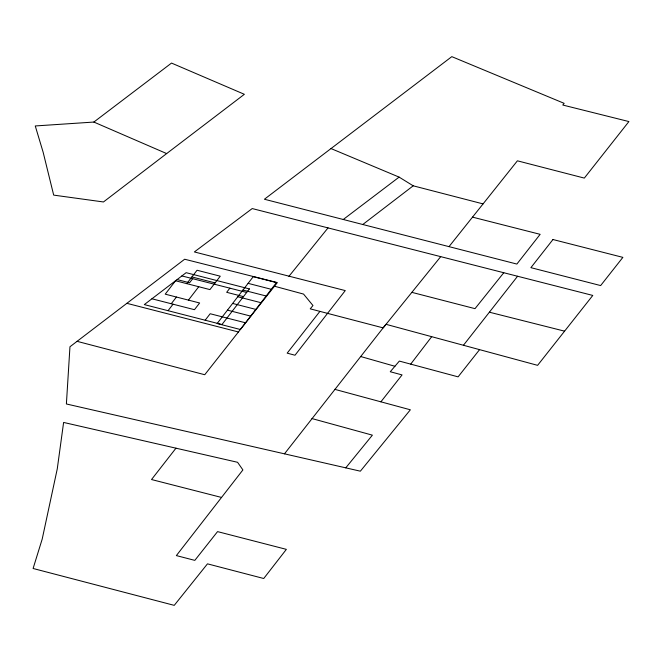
<?xml version="1.0" encoding="UTF-8"?>
<svg xmlns="http://www.w3.org/2000/svg" width="662" height="662" viewBox="0 0 662 662"><rect width="100%" height="100%" fill="white"/><g stroke="black" fill="none" stroke-linecap="round" stroke-linejoin="round"><path stroke-width="0.99" d="M380.898 401.817L402.066 374.915L390.257 371.738L399.343 361.08L410.697 364.125L431.698 336.685M171.259 303.734L176.423 297.039M186.734 283.642L197.053 270.245L220.256 276.203L209.937 289.6L175.546 280.762L165.227 294.16L199.626 302.989L194.463 309.692L151.929 298.785M168.049 310.693L173.047 304.206M192.7 278.685L189.555 282.773L177.102 279.579M188.43 300.118L198.749 286.72M205.17 320.226L210.168 313.738L245.511 322.799M229.863 288.169L226.677 292.306L243.459 296.617M221.53 497.443L242.904 469.921L237.567 462.291L63.61 422.439L57.263 468.886L42.203 539.075L33.1 568.484L174.238 605.358L207.479 563.842L263.733 578.505L286.365 549.361L217.55 531.611L194.818 560.375L176.365 555.592L221.53 497.443L151.524 479.536L175.968 448.182M284.47 453.834L383.149 327.88L440.718 256.649M319.92 311.372L287.167 353.152L295.004 355.229L345.266 290.585L194.371 251.941L252.214 208.563L592.788 295.434L537.602 365.341L386.029 324.322L383.149 327.88L310.23 308.848L312.96 305.513L303.56 294.085L274.49 286.232M463.441 345.274L517.576 276.253M479.578 349.635L458.096 376.86L410.697 364.125M449.002 246.636L517.403 160.816L584.323 178.095L628.9 121.56L562.783 105.035L564.156 103.338L451.807 56.642L264.411 199.245L516.873 264.064L540.151 234.331L472.511 217.128M503.774 272.736L475.01 308.658L411.863 292.356M288.913 276.36L328.021 227.902M345.763 467.844L372.383 435.157L311.951 418.566M166.659 153.576L103.454 201.968L53.688 195.116L43.154 152.277L35.26 125.954L93.855 122.056L166.659 153.576L244.361 94.302L171.516 63.072L93.855 122.056M362.776 224.501L413.212 185.815L483.045 203.896M77.065 341.335L204.74 374.725L277.353 282.591L184.657 259.231L69.957 346.764L66.39 403.969L360.36 471.187L410.357 409.795L334.732 389.33M343.272 219.486L399.103 177.11L413.212 185.815M489.383 312.199L564.578 331.157M181.885 275.93L246.669 292.455M248.101 283.353L271.304 289.311M191.897 276.939L215.1 282.897M242.946 290.047L266.149 296.005M237.782 296.75L260.985 302.7M232.627 303.444L255.83 309.402M227.463 310.139L250.666 316.097M126.872 303.328L238.436 331.976M360.6 356.504L394.916 366.276M331.017 148.569L399.103 177.11M253.265 276.65L217.144 323.536L240.347 329.494L276.459 282.608L253.265 276.65M249.392 288.922L221.96 324.537L144.308 304.594L186.138 272.678L249.392 288.922M552.969 239.528L530.891 267.663L600.641 285.57L622.876 257.369L552.969 239.528"/></g></svg>
